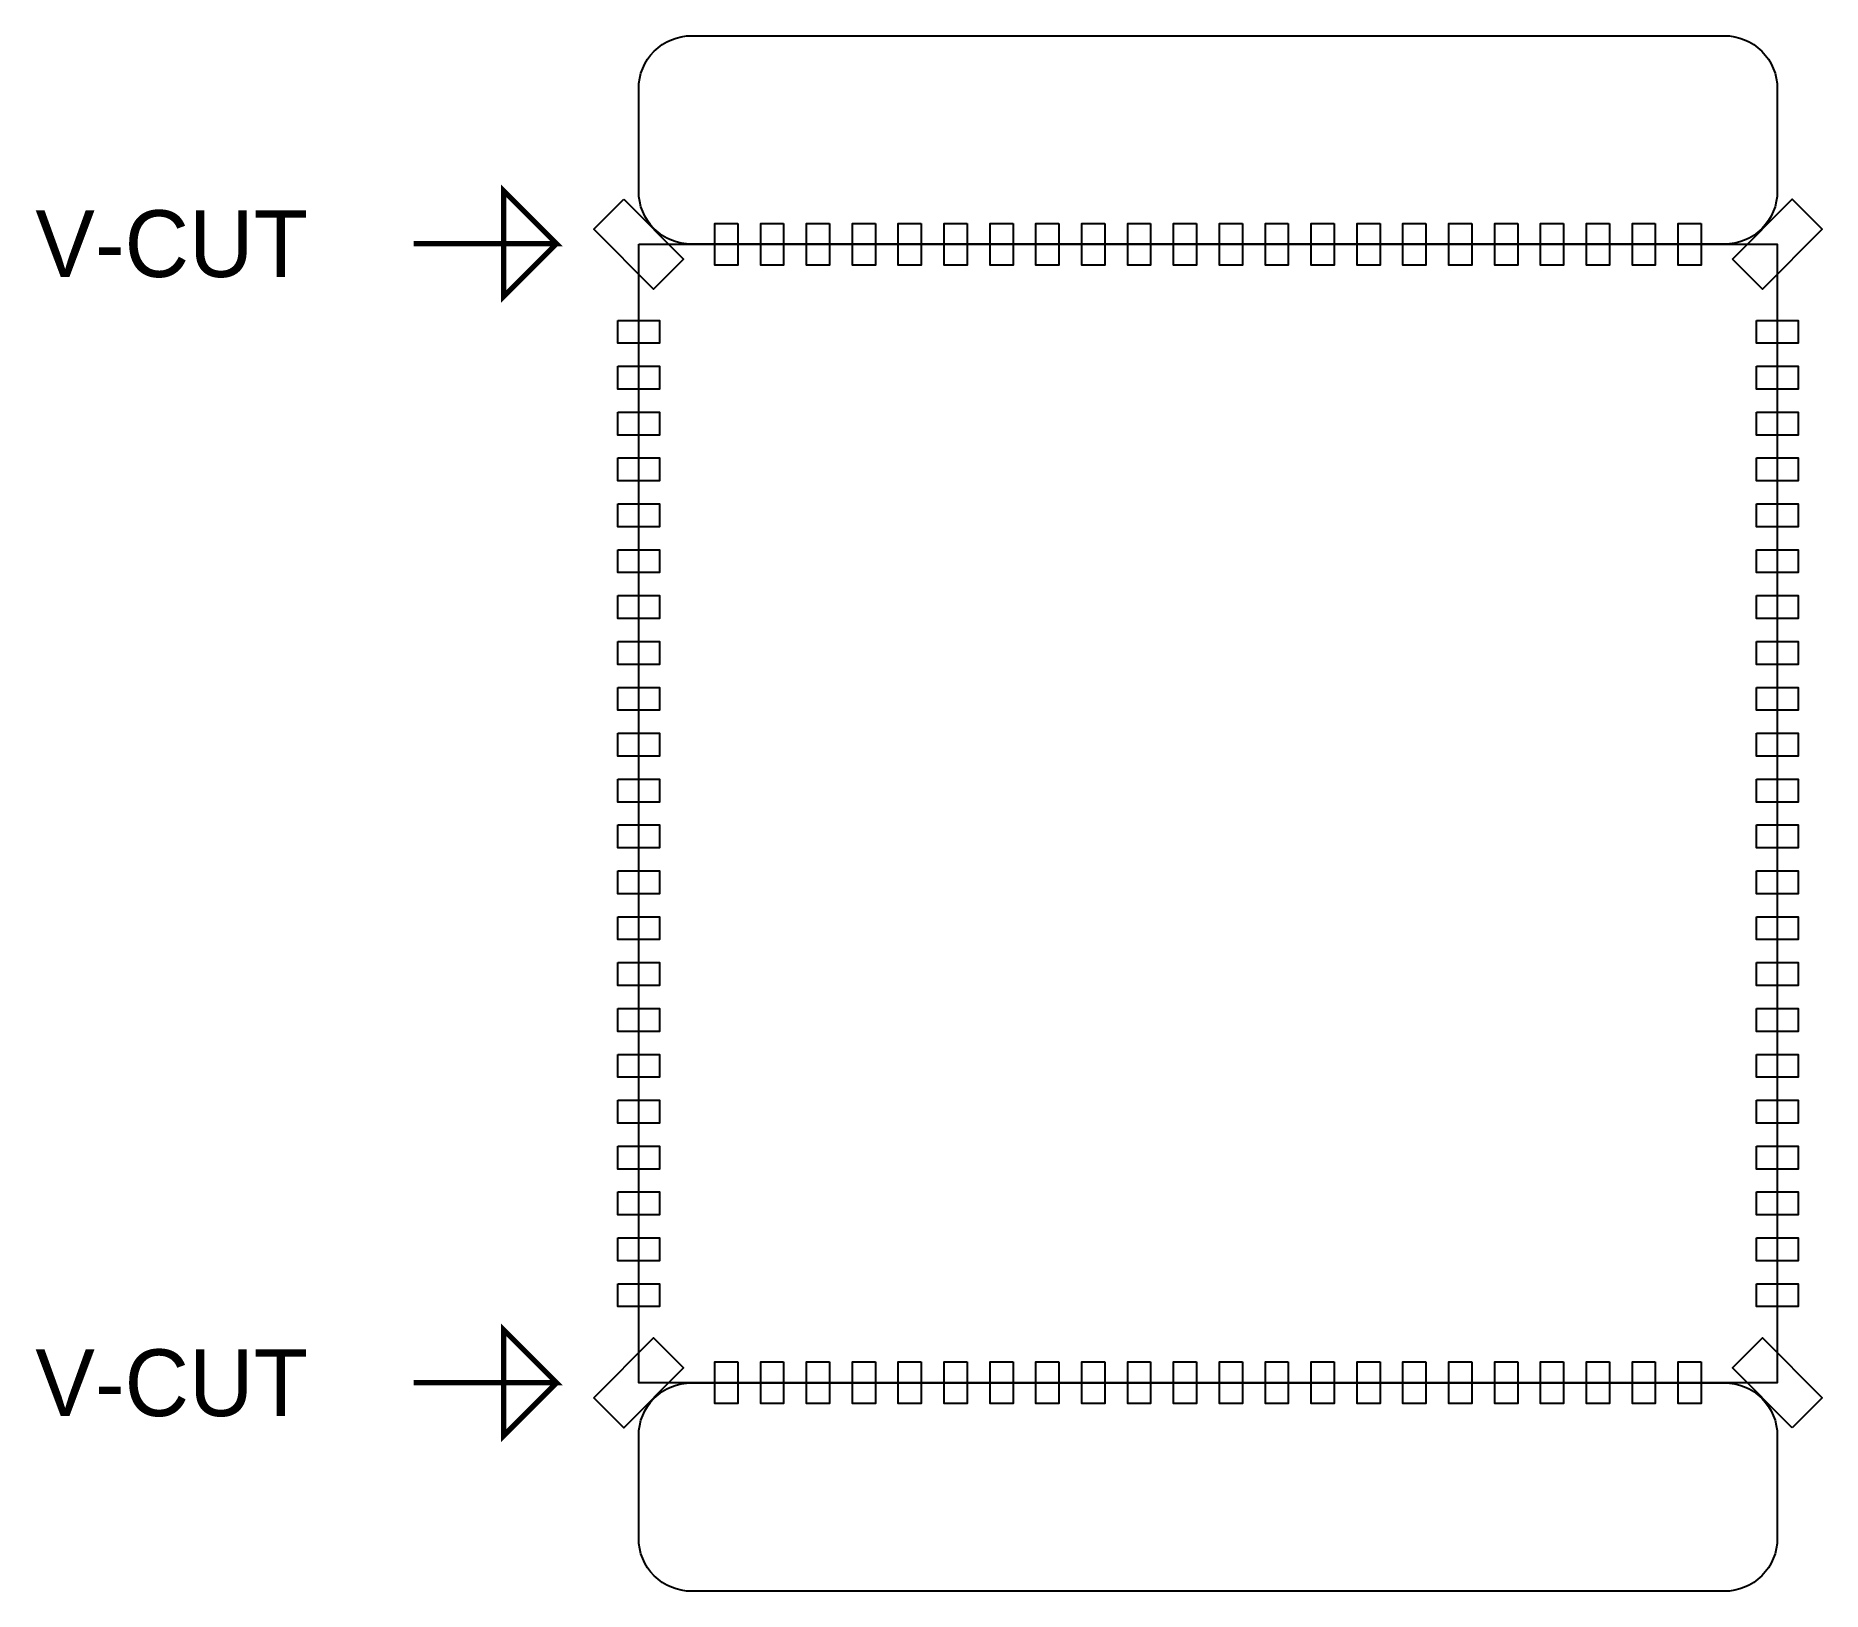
# Model space of a CAD drawing. Extents: x -14.5 to 28.4, y -5 to 32.3.
import ezdxf

# ---------------------------------------------------------------- set-up
doc = ezdxf.new("R2010")
doc.units = 0
doc.layers.add('BG_OUTLINE', color=254, linetype='CONTINUOUS')
doc.layers.add('PIN_BOTTOM', color=1, linetype='CONTINUOUS')

msp = doc.modelspace()

# ---------------------------------------------------------------- linework, layer by layer
at = {"layer": 'BG_OUTLINE'}
for points in [[(1.27, 32.299991), (26.030001, 32.299991, -0.414214), (27.300001, 31.029991), (27.300001, 28.570001, -0.414214), (26.030001, 27.300001), (1.27, 27.300001, -0.414214), (0, 28.570001), (0, 31.029991, -0.414214), (1.27, 32.299991)], [(1.27, 0), (26.030001, 0, -0.414214), (27.300001, -1.27), (27.300001, -3.72999, -0.414214), (26.030001, -4.99999), (1.27, -4.99999, -0.414214), (0, -3.72999), (0, -1.27, -0.414214), (1.27, 0)]]:
    msp.add_lwpolyline(points, format="xyb", dxfattribs=at)
at = {"layer": 'BG_OUTLINE', "const_width": 0.127}
for points in [[(-5.3975, 27.314017), (-1.9685, 27.314017), (-3.2385, 28.584017), (-3.2385, 26.044017), (-1.9685, 27.314017)], [(-5.3975, 0), (-1.9685, 0), (-3.2385, 1.27), (-3.2385, -1.27), (-1.9685, 0)]]:
    msp.add_lwpolyline(points, dxfattribs=at)
at = {"layer": 'BG_OUTLINE'}
msp.add_lwpolyline([(0, 27.300001), (27.300001, 27.300001), (27.300001, 0), (0, 0)], close=True, dxfattribs=at)
at = {"layer": 'PIN_BOTTOM'}
for points in [[(-0.359213, 28.377635), (1.077628, 26.940794), (0.359208, 26.222373), (-1.077633, 27.659214)], [(26.222371, 26.940791), (27.659212, 28.377632), (28.377632, 27.659212), (26.940791, 26.222371)], [(2.375, 27.800002), (2.375, 26.800001), (1.825001, 26.800001), (1.825001, 27.800002)], [(3.475001, 27.800002), (3.475001, 26.800001), (2.925002, 26.800001), (2.925002, 27.800002)], [(4.575001, 27.800002), (4.575001, 26.800001), (4.025002, 26.800001), (4.025002, 27.800002)], [(5.675001, 27.800002), (5.675001, 26.800001), (5.125002, 26.800001), (5.125002, 27.800002)], [(6.774999, 27.800002), (6.774999, 26.800001), (6.225, 26.800001), (6.225, 27.800002)], [(7.874999, 27.800002), (7.874999, 26.800001), (7.325001, 26.800001), (7.325001, 27.800002)], [(8.975, 27.800002), (8.975, 26.800001), (8.425001, 26.800001), (8.425001, 27.800002)], [(10.075, 27.800002), (10.075, 26.800001), (9.525001, 26.800001), (9.525001, 27.800002)], [(11.175001, 27.800002), (11.175001, 26.800001), (10.625002, 26.800001), (10.625002, 27.800002)], [(12.275001, 27.800002), (12.275001, 26.800001), (11.725002, 26.800001), (11.725002, 27.800002)], [(13.375001, 27.800002), (13.375001, 26.800001), (12.825002, 26.800001), (12.825002, 27.800002)], [(14.474999, 27.800002), (14.474999, 26.800001), (13.925, 26.800001), (13.925, 27.800002)], [(15.574999, 27.800002), (15.574999, 26.800001), (15.025, 26.800001), (15.025, 27.800002)], [(16.675, 27.800002), (16.675, 26.800001), (16.125001, 26.800001), (16.125001, 27.800002)], [(17.775, 27.800002), (17.775, 26.800001), (17.225001, 26.800001), (17.225001, 27.800002)], [(18.875, 27.800002), (18.875, 26.800001), (18.325001, 26.800001), (18.325001, 27.800002)], [(19.975001, 27.800002), (19.975001, 26.800001), (19.425002, 26.800001), (19.425002, 27.800002)], [(21.075001, 27.800002), (21.075001, 26.800001), (20.525002, 26.800001), (20.525002, 27.800002)], [(22.174999, 27.800002), (22.174999, 26.800001), (21.625, 26.800001), (21.625, 27.800002)], [(23.274999, 27.800002), (23.274999, 26.800001), (22.725, 26.800001), (22.725, 27.800002)], [(24.375, 27.800002), (24.375, 26.800001), (23.825001, 26.800001), (23.825001, 27.800002)], [(25.475, 27.800002), (25.475, 26.800001), (24.925001, 26.800001), (24.925001, 27.800002)], [(-0.5, 25.475), (0.5, 25.475), (0.5, 24.925001), (-0.5, 24.925001)], [(26.800001, 25.475), (27.800002, 25.475), (27.800002, 24.925001), (26.800001, 24.925001)], [(-0.5, 24.375), (0.5, 24.375), (0.5, 23.825001), (-0.5, 23.825001)], [(26.800001, 24.375), (27.800002, 24.375), (27.800002, 23.825001), (26.800001, 23.825001)], [(-0.5, 23.274999), (0.5, 23.274999), (0.5, 22.725), (-0.5, 22.725)], [(26.800001, 23.274999), (27.800002, 23.274999), (27.800002, 22.725), (26.800001, 22.725)], [(-0.5, 22.174999), (0.5, 22.174999), (0.5, 21.625), (-0.5, 21.625)], [(26.800001, 22.174999), (27.800002, 22.174999), (27.800002, 21.625), (26.800001, 21.625)], [(-0.5, 21.075001), (0.5, 21.075001), (0.5, 20.525002), (-0.5, 20.525002)], [(26.800001, 21.075001), (27.800002, 21.075001), (27.800002, 20.525002), (26.800001, 20.525002)], [(-0.5, 19.975001), (0.5, 19.975001), (0.5, 19.425002), (-0.5, 19.425002)], [(26.800001, 19.975001), (27.800002, 19.975001), (27.800002, 19.425002), (26.800001, 19.425002)], [(-0.5, 18.875), (0.5, 18.875), (0.5, 18.325001), (-0.5, 18.325001)], [(26.800001, 18.875), (27.800002, 18.875), (27.800002, 18.325001), (26.800001, 18.325001)], [(-0.5, 17.775), (0.5, 17.775), (0.5, 17.225001), (-0.5, 17.225001)], [(26.800001, 17.775), (27.800002, 17.775), (27.800002, 17.225001), (26.800001, 17.225001)], [(-0.5, 16.675), (0.5, 16.675), (0.5, 16.125001), (-0.5, 16.125001)], [(26.800001, 16.675), (27.800002, 16.675), (27.800002, 16.125001), (26.800001, 16.125001)], [(-0.5, 15.574999), (0.5, 15.574999), (0.5, 15.025), (-0.5, 15.025)], [(26.800001, 15.574999), (27.800002, 15.574999), (27.800002, 15.025), (26.800001, 15.025)], [(-0.5, 14.474999), (0.5, 14.474999), (0.5, 13.925), (-0.5, 13.925)], [(26.800001, 14.474999), (27.800002, 14.474999), (27.800002, 13.925), (26.800001, 13.925)], [(-0.5, 13.375001), (0.5, 13.375001), (0.5, 12.825002), (-0.5, 12.825002)], [(26.800001, 13.375001), (27.800002, 13.375001), (27.800002, 12.825002), (26.800001, 12.825002)], [(-0.5, 12.275001), (0.5, 12.275001), (0.5, 11.725002), (-0.5, 11.725002)], [(26.800001, 12.275001), (27.800002, 12.275001), (27.800002, 11.725002), (26.800001, 11.725002)], [(-0.5, 11.175001), (0.5, 11.175001), (0.5, 10.625002), (-0.5, 10.625002)], [(26.800001, 11.175001), (27.800002, 11.175001), (27.800002, 10.625002), (26.800001, 10.625002)], [(-0.5, 10.075), (0.5, 10.075), (0.5, 9.525001), (-0.5, 9.525001)], [(26.800001, 10.075), (27.800002, 10.075), (27.800002, 9.525001), (26.800001, 9.525001)], [(-0.5, 8.975), (0.5, 8.975), (0.5, 8.425001), (-0.5, 8.425001)], [(26.800001, 8.975), (27.800002, 8.975), (27.800002, 8.425001), (26.800001, 8.425001)], [(-0.5, 7.874999), (0.5, 7.874999), (0.5, 7.325001), (-0.5, 7.325001)], [(26.800001, 7.874999), (27.800002, 7.874999), (27.800002, 7.325001), (26.800001, 7.325001)], [(-0.5, 6.774999), (0.5, 6.774999), (0.5, 6.225), (-0.5, 6.225)], [(26.800001, 6.774999), (27.800002, 6.774999), (27.800002, 6.225), (26.800001, 6.225)], [(-0.5, 5.675001), (0.5, 5.675001), (0.5, 5.125002), (-0.5, 5.125002)], [(26.800001, 5.675001), (27.800002, 5.675001), (27.800002, 5.125002), (26.800001, 5.125002)], [(-0.5, 4.575001), (0.5, 4.575001), (0.5, 4.025002), (-0.5, 4.025002)], [(26.800001, 4.575001), (27.800002, 4.575001), (27.800002, 4.025002), (26.800001, 4.025002)], [(-0.5, 3.475001), (0.5, 3.475001), (0.5, 2.925002), (-0.5, 2.925002)], [(26.800001, 3.475001), (27.800002, 3.475001), (27.800002, 2.925002), (26.800001, 2.925002)], [(-0.5, 2.375), (0.5, 2.375), (0.5, 1.825001), (-0.5, 1.825001)], [(26.800001, 2.375), (27.800002, 2.375), (27.800002, 1.825001), (26.800001, 1.825001)], [(-1.077633, -0.359213), (0.359208, 1.077628), (1.077628, 0.359208), (-0.359213, -1.077633)], [(27.659214, -1.077633), (26.222373, 0.359208), (26.940794, 1.077628), (28.377635, -0.359213)], [(2.375, 0.5), (2.375, -0.5), (1.825001, -0.5), (1.825001, 0.5)], [(3.475001, 0.5), (3.475001, -0.5), (2.925002, -0.5), (2.925002, 0.5)], [(4.575001, 0.5), (4.575001, -0.5), (4.025002, -0.5), (4.025002, 0.5)], [(5.675001, 0.5), (5.675001, -0.5), (5.125002, -0.5), (5.125002, 0.5)], [(6.774999, 0.5), (6.774999, -0.5), (6.225, -0.5), (6.225, 0.5)], [(7.874999, 0.5), (7.874999, -0.5), (7.325001, -0.5), (7.325001, 0.5)], [(8.975, 0.5), (8.975, -0.5), (8.425001, -0.5), (8.425001, 0.5)], [(10.075, 0.5), (10.075, -0.5), (9.525001, -0.5), (9.525001, 0.5)], [(11.175001, 0.5), (11.175001, -0.5), (10.625002, -0.5), (10.625002, 0.5)], [(12.275001, 0.5), (12.275001, -0.5), (11.725002, -0.5), (11.725002, 0.5)], [(13.375001, 0.5), (13.375001, -0.5), (12.825002, -0.5), (12.825002, 0.5)], [(14.474999, 0.5), (14.474999, -0.5), (13.925, -0.5), (13.925, 0.5)], [(15.574999, 0.5), (15.574999, -0.5), (15.025, -0.5), (15.025, 0.5)], [(16.675, 0.5), (16.675, -0.5), (16.125001, -0.5), (16.125001, 0.5)], [(17.775, 0.5), (17.775, -0.5), (17.225001, -0.5), (17.225001, 0.5)], [(18.875, 0.5), (18.875, -0.5), (18.325001, -0.5), (18.325001, 0.5)], [(19.975001, 0.5), (19.975001, -0.5), (19.425002, -0.5), (19.425002, 0.5)], [(21.075001, 0.5), (21.075001, -0.5), (20.525002, -0.5), (20.525002, 0.5)], [(22.174999, 0.5), (22.174999, -0.5), (21.625, -0.5), (21.625, 0.5)], [(23.274999, 0.5), (23.274999, -0.5), (22.725, -0.5), (22.725, 0.5)], [(24.375, 0.5), (24.375, -0.5), (23.825001, -0.5), (23.825001, 0.5)], [(25.475, 0.5), (25.475, -0.5), (24.925001, -0.5), (24.925001, 0.5)]]:
    msp.add_lwpolyline(points, close=True, dxfattribs=at)

# ---------------------------------------------------------------- texts
at = {"layer": 'BG_OUTLINE'}
for p in [(-14.4653, 26.513917), (-14.4653, -0.8001)]:
    msp.add_text('V-CUT', height=1.6002, dxfattribs=at).set_placement(p)

doc.saveas('drawing.dxf')
